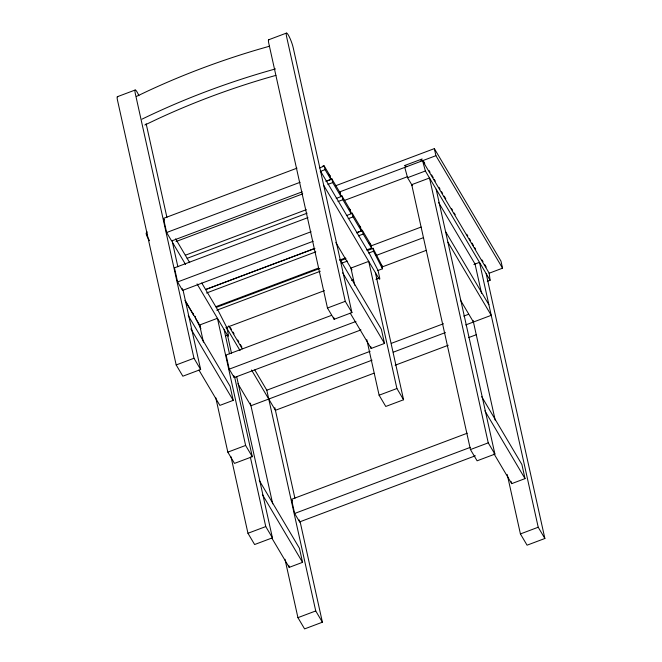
<?xml version="1.0" encoding="UTF-8"?>
<svg xmlns="http://www.w3.org/2000/svg" width="662" height="662" viewBox="0 0 662 662"><rect width="100%" height="100%" fill="white"/><g stroke="black" fill="none" stroke-linecap="round" stroke-linejoin="round"><path stroke-width="0.99" d="M322.493 166.584L323.42 165.583L324.132 165.723L325.059 169.637L330.892 179.476L326.052 181.297M420.337 161.553L422.166 158.946L404.374 165.641L406.989 166.576M372.094 248.68L373.004 248.118L373.5 251.229L382.479 268.789L377.646 270.609M350.67 213.553L352.118 212.974L353.045 216.879L361.378 230.947L356.537 232.767M330.528 178.997L331.794 178.657L332.721 182.571L341.054 196.631L340.194 192.865L339.399 191.914M340.69 196.151L341.956 195.811L342.883 199.725L351.216 213.793L350.355 210.02L349.263 208.844M361.394 230.103L362.28 230.128L363.206 234.042L371.539 248.101L366.698 249.922M136.314 96.478L147.494 91.166A544.123 359.127 -12.5 0 1 258.834 49.269L269.566 46.199M144.829 125.01L156.844 119.301A534.565 352.813 -12.5 0 1 266.232 78.141L275.913 75.369M117.331 96.726L135.131 90.032M268.615 39.794L286.414 33.1M302.211 191.823L171.624 240.96L166.625 232.519L163.497 218.394L296.981 168.165M319.44 167.925L324.281 166.104L330.106 175.943L330.892 179.476M320.226 171.458L325.059 169.637M166.625 232.519L300.118 182.29M326.134 181.222L331.943 179.038L340.268 193.105M176.026 241.539L302.741 193.858M327.889 184.392L332.721 182.571M335.675 185.749L434.346 148.627L500.977 261.126L502.541 268.184L489.003 273.282M339.523 191.955L435.91 155.686L502.541 268.184M185.319 255.234L306.316 209.664M336.213 198.451L342.105 196.192L350.43 210.259M187.147 258.329L307.094 213.197M338.05 201.546L342.883 199.725M344.521 200.396L407.163 176.82M404.763 167.412L407.577 177.689L425.376 170.995L490.103 280.274L487.29 281.325M307.946 217.608L174.462 267.837L177.59 281.962L182.588 290.403L313.176 241.266M346.375 215.613L352.267 213.354L360.591 227.414L361.378 230.947M177.59 281.962L311.074 231.733M348.212 218.7L353.045 216.879M205.725 289.476L314.061 248.705M356.619 232.693L362.428 230.508L370.753 244.568L371.539 248.101M205.642 289.551L314.947 248.416M206.503 293.009L315.807 251.874M358.374 235.862L363.206 234.042M370.91 245.95L421.115 227.058M215.804 306.705L318.339 268.118M339.614 260.116L345.423 257.932M216.4 307.358L319.895 268.416M340.21 260.77L346.011 258.585M367.294 250.575L373.095 248.391L382.082 265.95L382.479 268.789M216.797 310.197L320.3 271.255M341.584 263.244L347.385 261.06M368.668 253.05L373.5 251.229M376.157 255.458L423.465 237.65M381.85 267.067L426.262 250.352M225.775 327.756L324.446 290.626M351.53 280.44L353.467 279.712M225.56 335.882L227.43 335.171A4.816 0.761 69.4 0 0 228.316 334.459L226.743 327.392L218.468 311.206L201.736 282.964M375.908 279.306L378.714 278.247A4.816 0.761 69.4 0 0 379.599 277.527L378.035 270.46L369.752 254.274L320.615 171.309M176.183 364.952L193.983 358.258L200.644 369.512L182.844 376.206L176.183 364.952L117.464 100.07A9.632 1.531 69.4 0 1 117.77 96.768M327.467 308.029L345.266 301.334L351.927 312.58L334.136 319.274L327.467 308.029L268.747 43.146A9.632 1.531 69.4 0 1 269.053 39.836M331.53 315.352L226.098 355.022L229.226 369.148L234.224 377.588L360.939 329.908M473.868 264.469L479.487 262.351L538.214 527.233L544.876 538.487L527.076 545.182L520.415 533.936L507.241 474.513M229.226 369.148L355.949 321.467M188.248 315.6L230.086 386.244L233.214 400.369L219.867 405.392L198.948 370.075M350.239 313.143L371.159 348.46L384.506 343.437L381.37 329.312L340.053 259.562M370.099 351.34L266.794 390.216L254.796 369.95M391.341 343.346L443.482 323.735M463.756 316.105L468.58 314.285M372.061 360.169L250.956 405.74L237.915 383.72M393.302 352.176L445.435 332.564M465.709 324.934L491.237 315.327L447.926 242.201M373.898 373.236L275.417 410.299L251.535 369.975M395.14 365.242L448.24 345.266M468.514 337.637L476.235 334.732M227.827 452.138L245.619 445.443L252.288 456.697L234.489 463.392L227.827 452.138L215.746 397.655M379.111 395.214L396.91 388.52L403.572 399.765L385.772 406.46L379.111 395.214L366.806 339.714M475.357 455.787L299.638 521.904L294.64 513.472L291.512 499.338L467.231 433.221M294.64 513.472L470.359 447.347M247.96 533.274L265.76 526.58L272.421 537.834L254.622 544.528L247.96 533.274L230.988 456.73M470.442 449.556L488.242 442.861L494.903 454.115L477.103 460.81L470.442 449.556L411.714 184.673L429.514 177.979L488.242 442.861M271.974 538.297L289.195 567.367L302.551 562.344L299.414 548.219L259.239 480.38M493.935 453.693L511.676 483.649L525.024 478.626L521.896 464.501L481.713 396.662M297.933 617.654L315.733 610.952L322.394 622.206L304.594 628.9L297.933 617.654L284.983 559.233M520.415 533.936L538.214 527.233M147.179 231.899C144.109 233.703 148.818 238.725 149.504 240.711M368.883 242.755L370.753 244.568M328.6 174.321L330.106 175.943M381.022 264.676L382.082 265.95M359.723 226.222L360.591 227.414M423.672 161.478L424.789 163.373M428.993 170.465L430.035 172.236M431.616 174.892L433.188 177.548M434.239 179.319L435.29 181.09M438.956 187.288L440.007 189.067M441.579 191.723L442.63 193.494M444.202 196.151L445.783 198.807M451.55 208.555L452.601 210.326M454.173 212.982L455.224 214.753M466.768 234.24L467.811 236.011M469.391 238.668L470.442 240.438M472.014 243.095L473.587 245.751M474.637 247.53L475.688 249.301M481.977 259.926L483.028 261.697M484.601 264.353L486.181 267.018M438.509 202.357L475.043 264.022L481.531 293.291M445.576 231.609L488.887 304.735M407.577 177.689L412.318 185.691M460.388 300.002L473.438 322.022M484.849 410.788L525.024 478.626M323.743 185.434L378.714 278.247M335.791 242.515L352.018 269.914M342.668 272.802L384.506 343.437M230.401 327.665L231.443 329.428M233.007 332.067L234.05 333.83M237.708 339.995L238.75 341.757M240.314 344.397L241.878 347.045M228.704 325.903L242.275 348.808M163.497 218.394L164.499 220.082M175.604 238.833L189.713 262.657M226.487 327.682L240.058 350.595M172.459 242.366L185.55 264.461M197.061 283.907L227.43 335.171M146.294 233.074L147.27 234.72M185.029 300.325L200.205 325.961M185.228 301.011L193.552 315.079L193.163 313.308M190.855 328.849L233.214 400.369M291.512 499.338L292.513 501.026M262.367 494.506L302.551 562.344M200.909 328.741L195.522 318.207L195.249 316.312M425.376 170.995L422.563 160.709L489.193 273.207L490.103 280.274M486.156 273.605L544.876 538.487M511.229 481.63L511.676 483.649M473.082 320.416L495.184 420.122M434.346 148.627L435.91 155.686M436.175 189.224L494.903 454.115M375.387 272.62L403.572 399.765M396.91 388.52L368.717 261.374L350.926 268.069L354.724 285.223M370.712 346.441L371.159 348.46M351.927 312.58L293.208 47.697A9.632 1.531 69.4 0 0 288.309 35.012A9.632 1.531 69.4 0 0 286.547 36.443L345.266 301.334M333.689 317.263L334.136 319.274M274.838 407.676L294.929 498.321M300.068 521.49L322.394 622.206M299.191 519.885L299.638 521.904M266.612 389.38L315.733 610.952M288.748 565.348L289.195 567.367M250.377 403.125L272.703 503.84M227.769 336.395L231.559 353.516M236.698 376.686L272.421 537.834M224.095 329.552L229.466 353.765M234.613 376.976L252.288 456.697M233.777 375.569L234.224 377.588M250.352 457.086L265.76 526.58M245.619 445.443L217.434 318.298L199.634 325.001L203.441 342.155M146.161 123.761L166.932 217.426M172.012 240.347L177.871 266.778M183.01 289.939L200.644 369.512M182.141 288.384L182.588 290.403M193.983 358.258L135.263 93.375A9.632 1.531 69.4 0 1 138.904 95.692M142.016 119.143A544.123 359.127 -12.5 0 1 275.5 68.914"/></g></svg>
